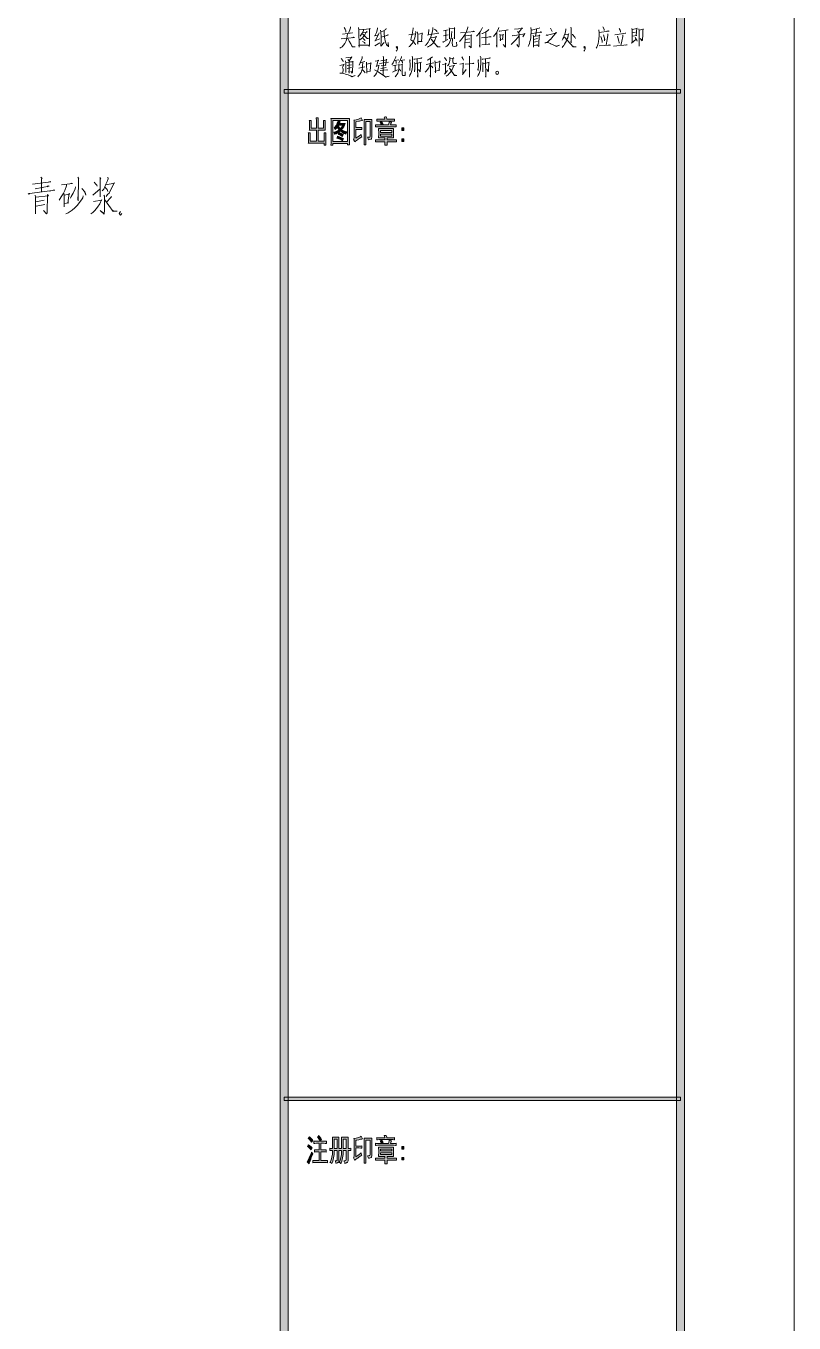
# Model space of a CAD drawing. Header units: millimetres. Extents: x -30643 to 86172, y -19411 to 63186.
# Drawn here: x 72876 to 86172, y 17923 to 40376 of the extents above; entities that cross this region are included whole.
import ezdxf

# ---------------------------------------------------------------- set-up
doc = ezdxf.new("R2010")
doc.units = ezdxf.units.MM

msp = doc.modelspace()

# ---------------------------------------------------------------- hatches: boundary and pattern name
h = msp.add_hatch(color=0)
h.dxf.hatch_style = 2
h.paths.add_polyline_path([(77416, -17444), (77279, -17444), (77279, 61219), (77416, 61219)])
h = msp.add_hatch(color=0)
h.dxf.hatch_style = 2
h.paths.add_polyline_path([(84274, -17513), (84137, -17375), (84137, 61150), (84274, 61288)])
h = msp.add_hatch(color=0)
h.dxf.hatch_style = 2
h.paths.add_polyline_path([(77347, 39214), (77347, 39273), (84205, 39273), (84205, 39214)])
h = msp.add_hatch(color=0)
h.dxf.hatch_style = 2
h.paths.add_polyline_path([(77813, 38740), (77813, 38727), (77812, 38702), (77812, 38691), (77812, 38608), (77903, 38608), (77903, 38729), (77903, 38744), (77902, 38773), (77901, 38787), (77934, 38787), (77933, 38775), (77932, 38746), (77932, 38729), (77932, 38608), (78025, 38608), (78025, 38684), (78025, 38701), (78024, 38728), (78024, 38738), (78056, 38738), (78055, 38728), (78054, 38700), (78054, 38682), (78054, 38627), (78054, 38610), (78055, 38584), (78056, 38573), (77932, 38573), (77932, 38384), (78039, 38384), (78039, 38470), (78039, 38486), (78038, 38513), (78037, 38524), (78069, 38524), (78069, 38513), (78068, 38487), (78068, 38473), (78068, 38380), (78068, 38359), (78069, 38325), (78069, 38312), (78039, 38312), (78039, 38349), (77764, 38349), (77765, 38361), (77766, 38391), (77766, 38409), (77766, 38470), (77766, 38488), (77765, 38515), (77764, 38526), (77796, 38526), (77796, 38515), (77795, 38488), (77795, 38470), (77795, 38384), (77903, 38384), (77903, 38573), (77781, 38573), (77782, 38584), (77782, 38609), (77782, 38625), (77782, 38689), (77782, 38702), (77782, 38728), (77781, 38740)])
h = msp.add_hatch(color=0)
h.paths.add_polyline_path([(78476, 38775), (78475, 38749), (78474, 38693), (78474, 38662), (78474, 38442), (78474, 38410), (78475, 38347), (78476, 38316), (78445, 38316), (78445, 38343), (78187, 38343), (78187, 38312), (78156, 38312), (78157, 38344), (78157, 38410), (78157, 38444), (78157, 38662), (78157, 38691), (78157, 38748), (78156, 38775)])
h.paths.add_polyline_path([(78445, 38378), (78445, 38742), (78187, 38742), (78187, 38378)])
h = msp.add_hatch(color=0)
h.paths.add_polyline_path([(78316, 38715), (78312, 38709), (78304, 38696), (78300, 38689), (78403, 38689), (78400, 38679), (78390, 38657), (78383, 38644), (78376, 38630), (78354, 38598), (78340, 38580), (78363, 38564), (78409, 38546), (78431, 38542), (78426, 38533), (78416, 38513), (78412, 38504), (78384, 38515), (78336, 38542), (78316, 38559), (78294, 38539), (78246, 38511), (78221, 38501), (78219, 38511), (78210, 38528), (78204, 38537), (78229, 38542), (78274, 38563), (78295, 38580), (78284, 38593), (78269, 38615), (78264, 38625), (78257, 38615), (78243, 38594), (78235, 38584), (78229, 38591), (78218, 38604), (78212, 38608), (78225, 38622), (78248, 38655), (78257, 38673), (78266, 38691), (78279, 38722), (78283, 38734), (78290, 38729), (78307, 38720)])
h.paths.add_polyline_path([(78280, 38649), (78291, 38632), (78312, 38607), (78320, 38600), (78330, 38610), (78348, 38638), (78357, 38656), (78283, 38656)])
h = msp.add_hatch(color=0)
h.dxf.hatch_style = 2
h.paths.add_polyline_path([(78690, 38456), (78675, 38447), (78644, 38427), (78629, 38416), (78614, 38405), (78583, 38382), (78567, 38370), (78561, 38381), (78551, 38401), (78545, 38411), (78549, 38414), (78554, 38428), (78556, 38439), (78556, 38656), (78556, 38686), (78555, 38731), (78554, 38746), (78563, 38746), (78592, 38752), (78613, 38758), (78635, 38763), (78666, 38777), (78676, 38785), (78682, 38774), (78694, 38753), (78701, 38742), (78691, 38739), (78666, 38733), (78651, 38729), (78636, 38727), (78604, 38720), (78587, 38717), (78587, 38617), (78624, 38617), (78639, 38617), (78671, 38618), (78689, 38619), (78689, 38582), (78673, 38582), (78640, 38584), (78624, 38584), (78587, 38584), (78587, 38431), (78620, 38454), (78667, 38488), (78680, 38499), (78681, 38488), (78687, 38466)])
h = msp.add_hatch(color=0)
h.dxf.hatch_style = 2
h.paths.add_polyline_path([(78866, 38755), (78865, 38733), (78865, 38689), (78865, 38668), (78865, 38468), (78865, 38450), (78860, 38427), (78855, 38422), (78850, 38418), (78824, 38409), (78803, 38404), (78802, 38417), (78795, 38439), (78789, 38450), (78799, 38450), (78815, 38451), (78821, 38452), (78827, 38453), (78834, 38462), (78835, 38470), (78835, 38720), (78758, 38720), (78758, 38320), (78729, 38320), (78730, 38346), (78730, 38399), (78730, 38428), (78730, 38662), (78730, 38684), (78730, 38731), (78729, 38755)])
h = msp.add_hatch(color=0)
h.dxf.hatch_style = 2
h.paths.add_polyline_path([(79226, 38662), (79241, 38662), (79271, 38663), (79286, 38664), (79286, 38627), (79271, 38628), (79241, 38629), (79226, 38629), (78984, 38629), (78969, 38629), (78939, 38628), (78924, 38627), (78924, 38664), (78940, 38663), (78970, 38662), (78984, 38662), (79150, 38662), (79156, 38682), (79163, 38710), (79164, 38720), (79172, 38717), (79193, 38713), (79206, 38709), (79202, 38704), (79196, 38692), (79193, 38686), (79190, 38679), (79186, 38667), (79184, 38662)])
h = msp.add_hatch(color=0)
h.dxf.hatch_style = 2
h.paths.add_polyline_path([(79112, 38802), (79115, 38791), (79121, 38770), (79122, 38760), (79214, 38760), (79224, 38760), (79247, 38762), (79258, 38762), (79258, 38726), (79247, 38727), (79225, 38728), (79215, 38728), (79003, 38728), (78990, 38728), (78963, 38727), (78951, 38726), (78951, 38762), (78967, 38762), (78992, 38760), (79002, 38760), (79086, 38760), (79086, 38766), (79081, 38783), (79078, 38796), (79084, 38798), (79102, 38800)])
h = msp.add_hatch(color=0)
h.dxf.hatch_style = 2
h.paths.add_polyline_path([(79007, 38707), (79014, 38710), (79030, 38716), (79039, 38720), (79043, 38709), (79054, 38689), (79059, 38678), (79050, 38675), (79034, 38669), (79027, 38666), (79022, 38677), (79011, 38698)])
h = msp.add_hatch(color=0)
h.dxf.hatch_style = 2
h.paths.add_polyline_path([(78269, 38470), (78303, 38457), (78354, 38435), (78371, 38425), (78367, 38417), (78359, 38399), (78355, 38390), (78324, 38408), (78275, 38430), (78258, 38435), (78261, 38444), (78267, 38461)])
h = msp.add_hatch(color=0)
h.dxf.hatch_style = 2
h.paths.add_polyline_path([(78298, 38534), (78324, 38520), (78360, 38501), (78369, 38497), (78365, 38489), (78358, 38470), (78355, 38460), (78329, 38477), (78293, 38497), (78284, 38501), (78288, 38508), (78295, 38525)])
h = msp.add_hatch(color=0)
h.paths.add_polyline_path([(79241, 38598), (79240, 38577), (79240, 38535), (79240, 38515), (79240, 38497), (79240, 38458), (79241, 38437), (79126, 38437), (79126, 38404), (79224, 38404), (79239, 38404), (79271, 38406), (79288, 38406), (79288, 38370), (79271, 38371), (79240, 38372), (79224, 38372), (79126, 38372), (79126, 38356), (79126, 38325), (79127, 38310), (79090, 38310), (79091, 38325), (79091, 38356), (79091, 38372), (78986, 38372), (78974, 38372), (78943, 38371), (78924, 38370), (78924, 38406), (78943, 38406), (78972, 38404), (78985, 38404), (79091, 38404), (79091, 38437), (78980, 38437), (78981, 38458), (78982, 38498), (78982, 38518), (78982, 38537), (78981, 38577), (78980, 38598)])
h.paths.add_polyline_path([(79207, 38532), (79207, 38565), (79015, 38565), (79015, 38532)])
h.paths.add_polyline_path([(79207, 38470), (79207, 38501), (79015, 38501), (79015, 38470)])
h = msp.add_hatch(color=0)
h.dxf.hatch_style = 2
h.paths.add_polyline_path([(79416, 38565), (79380, 38565), (79380, 38610), (79416, 38610)])
h = msp.add_hatch(color=0)
h.dxf.hatch_style = 2
h.paths.add_polyline_path([(79416, 38375), (79380, 38375), (79380, 38421), (79416, 38421)])
h = msp.add_hatch(color=0)
h.dxf.hatch_style = 2
h.paths.add_polyline_path([(77347, 21773), (77347, 21832), (84205, 21832), (84205, 21773)])
h = msp.add_hatch(color=0)
h.dxf.hatch_style = 2
h.paths.add_polyline_path([(77786, 21149), (77804, 21131), (77833, 21098), (77843, 21084), (77836, 21077), (77825, 21061), (77821, 21053), (77808, 21073), (77780, 21106), (77764, 21118), (77770, 21126), (77780, 21142)])
h = msp.add_hatch(color=0)
h.dxf.hatch_style = 2
h.paths.add_polyline_path([(77922, 21144), (77927, 21149), (77938, 21161), (77943, 21168), (77953, 21157), (77978, 21124), (77993, 21102), (77986, 21096), (77974, 21083), (77968, 21076), (77955, 21097), (77932, 21131)])
h = msp.add_hatch(color=0)
h.paths.add_polyline_path([(78293, 21142), (78293, 21126), (78292, 21089), (78292, 21067), (78292, 20946), (78340, 20946), (78340, 21069), (78340, 21089), (78339, 21125), (78338, 21142), (78452, 21142), (78452, 21127), (78451, 21090), (78451, 21067), (78451, 20946), (78461, 20946), (78485, 20947), (78497, 20948), (78497, 20909), (78484, 20910), (78461, 20911), (78451, 20911), (78451, 20750), (78451, 20732), (78445, 20709), (78440, 20704), (78433, 20700), (78411, 20691), (78395, 20686), (78394, 20700), (78387, 20724), (78381, 20734), (78392, 20734), (78406, 20735), (78410, 20736), (78414, 20737), (78420, 20748), (78421, 20759), (78421, 20911), (78368, 20911), (78366, 20839), (78346, 20724), (78328, 20682), (78321, 20691), (78307, 20702), (78298, 20705), (78316, 20738), (78337, 20841), (78338, 20911), (78292, 20911), (78292, 20738), (78292, 20722), (78285, 20704), (78277, 20701), (78270, 20698), (78252, 20692), (78243, 20688), (78240, 20699), (78233, 20722), (78229, 20734), (78238, 20734), (78250, 20734), (78254, 20735), (78257, 20736), (78262, 20744), (78262, 20753), (78262, 20911), (78213, 20911), (78212, 20841), (78190, 20728), (78170, 20684), (78163, 20692), (78148, 20702), (78139, 20705), (78160, 20743), (78181, 20846), (78182, 20911), (78172, 20911), (78148, 20910), (78134, 20909), (78134, 20948), (78148, 20947), (78172, 20946), (78184, 20946), (78184, 21065), (78184, 21088), (78183, 21126), (78182, 21142)])
h.paths.add_polyline_path([(78421, 20946), (78421, 21104), (78369, 21104), (78369, 20946)])
h.paths.add_polyline_path([(78262, 20946), (78262, 21104), (78213, 21104), (78213, 20946)])
h = msp.add_hatch(color=0)
h.dxf.hatch_style = 2
h.paths.add_polyline_path([(78690, 20826), (78675, 20817), (78644, 20798), (78629, 20786), (78614, 20776), (78583, 20753), (78567, 20740), (78561, 20751), (78551, 20772), (78545, 20781), (78549, 20784), (78554, 20799), (78556, 20810), (78556, 21026), (78556, 21056), (78555, 21102), (78554, 21117), (78563, 21117), (78592, 21123), (78613, 21128), (78635, 21134), (78666, 21147), (78676, 21156), (78682, 21144), (78694, 21123), (78701, 21113), (78691, 21109), (78666, 21104), (78651, 21100), (78636, 21097), (78604, 21091), (78587, 21088), (78587, 20987), (78624, 20987), (78639, 20987), (78671, 20988), (78689, 20989), (78689, 20952), (78673, 20953), (78640, 20954), (78624, 20954), (78587, 20954), (78587, 20802), (78620, 20824), (78667, 20859), (78680, 20870), (78681, 20859), (78687, 20837)])
h = msp.add_hatch(color=0)
h.dxf.hatch_style = 2
h.paths.add_polyline_path([(78866, 21125), (78865, 21104), (78865, 21060), (78865, 21038), (78865, 20839), (78865, 20820), (78860, 20798), (78855, 20793), (78850, 20788), (78824, 20779), (78803, 20775), (78802, 20788), (78795, 20810), (78789, 20820), (78799, 20820), (78815, 20821), (78821, 20822), (78827, 20824), (78834, 20833), (78835, 20841), (78835, 21090), (78758, 21090), (78758, 20691), (78729, 20691), (78730, 20717), (78730, 20770), (78730, 20798), (78730, 21033), (78730, 21055), (78730, 21102), (78729, 21125)])
h = msp.add_hatch(color=0)
h.dxf.hatch_style = 2
h.paths.add_polyline_path([(79112, 21172), (79115, 21161), (79121, 21140), (79122, 21131), (79214, 21131), (79224, 21131), (79247, 21132), (79258, 21133), (79258, 21096), (79247, 21097), (79225, 21098), (79215, 21098), (79003, 21098), (78990, 21098), (78963, 21097), (78951, 21096), (78951, 21133), (78967, 21132), (78992, 21131), (79002, 21131), (79086, 21131), (79086, 21136), (79081, 21154), (79078, 21166), (79084, 21168), (79102, 21171)])
h = msp.add_hatch(color=0)
h.dxf.hatch_style = 2
h.paths.add_polyline_path([(77843, 20853), (77834, 20835), (77815, 20788), (77805, 20760), (77794, 20731), (77780, 20692), (77777, 20681), (77769, 20691), (77751, 20708), (77742, 20715), (77751, 20726), (77770, 20761), (77781, 20786), (77792, 20812), (77811, 20860), (77820, 20884), (77825, 20875), (77837, 20859)])
h = msp.add_hatch(color=0)
h.dxf.hatch_style = 2
h.paths.add_polyline_path([(77767, 21011), (77785, 20996), (77817, 20969), (77830, 20956), (77826, 20949), (77816, 20931), (77811, 20919), (77796, 20937), (77765, 20966), (77749, 20979), (77754, 20985), (77763, 21002)])
h = msp.add_hatch(color=0)
h.dxf.hatch_style = 2
h.paths.add_polyline_path([(78011, 21069), (78026, 21069), (78060, 21071), (78079, 21071), (78079, 21033), (78058, 21033), (78025, 21035), (78013, 21035), (77982, 21035), (77982, 20921), (78011, 20921), (78024, 20921), (78055, 20922), (78073, 20924), (78073, 20884), (78056, 20886), (78025, 20886), (78011, 20886), (77982, 20886), (77982, 20736), (78020, 20736), (78039, 20736), (78077, 20737), (78098, 20738), (78098, 20699), (78077, 20700), (78040, 20701), (78022, 20701), (77909, 20701), (77889, 20701), (77856, 20700), (77843, 20699), (77843, 20738), (77855, 20737), (77889, 20736), (77910, 20736), (77951, 20736), (77951, 20886), (77926, 20886), (77912, 20886), (77884, 20886), (77870, 20884), (77870, 20924), (77884, 20922), (77913, 20921), (77928, 20921), (77951, 20921), (77951, 21035), (77922, 21035), (77906, 21035), (77875, 21033), (77860, 21033), (77860, 21071), (77875, 21071), (77907, 21069), (77923, 21069)])
h = msp.add_hatch(color=0)
h.dxf.hatch_style = 2
h.paths.add_polyline_path([(79226, 21033), (79241, 21033), (79271, 21033), (79286, 21035), (79286, 20997), (79271, 20998), (79241, 21000), (79226, 21000), (78984, 21000), (78969, 21000), (78939, 20998), (78924, 20997), (78924, 21035), (78940, 21033), (78970, 21033), (78984, 21033), (79150, 21033), (79156, 21052), (79163, 21080), (79164, 21090), (79172, 21088), (79193, 21083), (79206, 21080), (79202, 21075), (79196, 21063), (79193, 21056), (79190, 21049), (79186, 21038), (79184, 21033)])
h = msp.add_hatch(color=0)
h.paths.add_polyline_path([(79241, 20969), (79240, 20947), (79240, 20906), (79240, 20886), (79240, 20868), (79240, 20829), (79241, 20808), (79126, 20808), (79126, 20775), (79224, 20775), (79239, 20775), (79271, 20776), (79288, 20777), (79288, 20740), (79271, 20741), (79240, 20742), (79224, 20742), (79126, 20742), (79126, 20726), (79126, 20696), (79127, 20681), (79090, 20681), (79091, 20696), (79091, 20726), (79091, 20742), (78986, 20742), (78974, 20742), (78943, 20741), (78924, 20740), (78924, 20777), (78943, 20776), (78972, 20775), (78985, 20775), (79091, 20775), (79091, 20808), (78980, 20808), (78981, 20829), (78982, 20869), (78982, 20888), (78982, 20908), (78981, 20948), (78980, 20969)])
h.paths.add_polyline_path([(79207, 20902), (79207, 20935), (79015, 20935), (79015, 20902)])
h.paths.add_polyline_path([(79207, 20841), (79207, 20872), (79015, 20872), (79015, 20841)])
h = msp.add_hatch(color=0)
h.dxf.hatch_style = 2
h.paths.add_polyline_path([(79007, 21078), (79014, 21080), (79030, 21087), (79039, 21090), (79043, 21080), (79054, 21059), (79059, 21049), (79050, 21046), (79034, 21040), (79027, 21036), (79022, 21048), (79011, 21068)])
h = msp.add_hatch(color=0)
h.dxf.hatch_style = 2
h.paths.add_polyline_path([(79416, 20935), (79380, 20935), (79380, 20981), (79416, 20981)])
h = msp.add_hatch(color=0)
h.dxf.hatch_style = 2
h.paths.add_polyline_path([(79416, 20746), (79380, 20746), (79380, 20791), (79416, 20791)])

# ---------------------------------------------------------------- linework, layer by layer
at = {"color": 0, "lineweight": 0}
for points in [[(-30643, -19411), (86172, -19411), (86172, 63186), (-30643, 63186)], [(77416, -17444), (77279, -17444), (77279, 61219), (77416, 61219)], [(84274, -17513), (84137, -17375), (84137, 61150), (84274, 61288)], [(81056, 39567), (81050, 39588), (81033, 39596), (81017, 39588), (81009, 39567), (81017, 39546), (81033, 39538), (81050, 39546)], [(77347, 39214), (77347, 39273), (84205, 39273), (84205, 39214)], [(77813, 38740), (77813, 38727), (77812, 38702), (77812, 38691), (77812, 38608), (77903, 38608), (77903, 38729), (77903, 38744), (77902, 38773), (77901, 38787), (77934, 38787), (77933, 38775), (77932, 38746), (77932, 38729), (77932, 38608), (78025, 38608), (78025, 38684), (78025, 38701), (78024, 38728), (78024, 38738), (78056, 38738), (78055, 38728), (78054, 38700), (78054, 38682), (78054, 38627), (78054, 38610), (78055, 38584), (78056, 38573), (77932, 38573), (77932, 38384), (78039, 38384), (78039, 38470), (78039, 38486), (78038, 38513), (78037, 38524), (78069, 38524), (78069, 38513), (78068, 38487), (78068, 38473), (78068, 38380), (78068, 38359), (78069, 38325), (78069, 38312), (78039, 38312), (78039, 38349), (77764, 38349), (77765, 38361), (77766, 38391), (77766, 38409), (77766, 38470), (77766, 38488), (77765, 38515), (77764, 38526), (77796, 38526), (77796, 38515), (77795, 38488), (77795, 38470), (77795, 38384), (77903, 38384), (77903, 38573), (77781, 38573), (77782, 38584), (77782, 38609), (77782, 38625), (77782, 38689), (77782, 38702), (77782, 38728), (77781, 38740)], [(78476, 38775), (78475, 38749), (78474, 38693), (78474, 38662), (78474, 38442), (78474, 38410), (78475, 38347), (78476, 38316), (78445, 38316), (78445, 38343), (78187, 38343), (78187, 38312), (78156, 38312), (78157, 38344), (78157, 38410), (78157, 38444), (78157, 38662), (78157, 38691), (78157, 38748), (78156, 38775)], [(78445, 38378), (78445, 38742), (78187, 38742), (78187, 38378)], [(78316, 38715), (78312, 38709), (78304, 38696), (78300, 38689), (78403, 38689), (78400, 38679), (78390, 38657), (78383, 38644), (78376, 38630), (78354, 38598), (78340, 38580), (78363, 38564), (78409, 38546), (78431, 38542), (78426, 38533), (78416, 38513), (78412, 38504), (78384, 38515), (78336, 38542), (78316, 38559), (78294, 38539), (78246, 38511), (78221, 38501), (78219, 38511), (78210, 38528), (78204, 38537), (78229, 38542), (78274, 38563), (78295, 38580), (78284, 38593), (78269, 38615), (78264, 38625), (78257, 38615), (78243, 38594), (78235, 38584), (78229, 38591), (78218, 38604), (78212, 38608), (78225, 38622), (78248, 38655), (78257, 38673), (78266, 38691), (78279, 38722), (78283, 38734), (78290, 38729), (78307, 38720)], [(78280, 38649), (78291, 38632), (78312, 38607), (78320, 38600), (78330, 38610), (78348, 38638), (78357, 38656), (78283, 38656)], [(78690, 38456), (78675, 38447), (78644, 38427), (78629, 38416), (78614, 38405), (78583, 38382), (78567, 38370), (78561, 38381), (78551, 38401), (78545, 38411), (78549, 38414), (78554, 38428), (78556, 38439), (78556, 38656), (78556, 38686), (78555, 38731), (78554, 38746), (78563, 38746), (78592, 38752), (78613, 38758), (78635, 38763), (78666, 38777), (78676, 38785), (78682, 38774), (78694, 38753), (78701, 38742), (78691, 38739), (78666, 38733), (78651, 38729), (78636, 38727), (78604, 38720), (78587, 38717), (78587, 38617), (78624, 38617), (78639, 38617), (78671, 38618), (78689, 38619), (78689, 38582), (78673, 38582), (78640, 38584), (78624, 38584), (78587, 38584), (78587, 38431), (78620, 38454), (78667, 38488), (78680, 38499), (78681, 38488), (78687, 38466)], [(78866, 38755), (78865, 38733), (78865, 38689), (78865, 38668), (78865, 38468), (78865, 38450), (78860, 38427), (78855, 38422), (78850, 38418), (78824, 38409), (78803, 38404), (78802, 38417), (78795, 38439), (78789, 38450), (78799, 38450), (78815, 38451), (78821, 38452), (78827, 38453), (78834, 38462), (78835, 38470), (78835, 38720), (78758, 38720), (78758, 38320), (78729, 38320), (78730, 38346), (78730, 38399), (78730, 38428), (78730, 38662), (78730, 38684), (78730, 38731), (78729, 38755)], [(79226, 38662), (79241, 38662), (79271, 38663), (79286, 38664), (79286, 38627), (79271, 38628), (79241, 38629), (79226, 38629), (78984, 38629), (78969, 38629), (78939, 38628), (78924, 38627), (78924, 38664), (78940, 38663), (78970, 38662), (78984, 38662), (79150, 38662), (79156, 38682), (79163, 38710), (79164, 38720), (79172, 38717), (79193, 38713), (79206, 38709), (79202, 38704), (79196, 38692), (79193, 38686), (79190, 38679), (79186, 38667), (79184, 38662)], [(79112, 38802), (79115, 38791), (79121, 38770), (79122, 38760), (79214, 38760), (79224, 38760), (79247, 38762), (79258, 38762), (79258, 38726), (79247, 38727), (79225, 38728), (79215, 38728), (79003, 38728), (78990, 38728), (78963, 38727), (78951, 38726), (78951, 38762), (78967, 38762), (78992, 38760), (79002, 38760), (79086, 38760), (79086, 38766), (79081, 38783), (79078, 38796), (79084, 38798), (79102, 38800)], [(79007, 38707), (79014, 38710), (79030, 38716), (79039, 38720), (79043, 38709), (79054, 38689), (79059, 38678), (79050, 38675), (79034, 38669), (79027, 38666), (79022, 38677), (79011, 38698)], [(78269, 38470), (78303, 38457), (78354, 38435), (78371, 38425), (78367, 38417), (78359, 38399), (78355, 38390), (78324, 38408), (78275, 38430), (78258, 38435), (78261, 38444), (78267, 38461)], [(78298, 38534), (78324, 38520), (78360, 38501), (78369, 38497), (78365, 38489), (78358, 38470), (78355, 38460), (78329, 38477), (78293, 38497), (78284, 38501), (78288, 38508), (78295, 38525)], [(79241, 38598), (79240, 38577), (79240, 38535), (79240, 38515), (79240, 38497), (79240, 38458), (79241, 38437), (79126, 38437), (79126, 38404), (79224, 38404), (79239, 38404), (79271, 38406), (79288, 38406), (79288, 38370), (79271, 38371), (79240, 38372), (79224, 38372), (79126, 38372), (79126, 38356), (79126, 38325), (79127, 38310), (79090, 38310), (79091, 38325), (79091, 38356), (79091, 38372), (78986, 38372), (78974, 38372), (78943, 38371), (78924, 38370), (78924, 38406), (78943, 38406), (78972, 38404), (78985, 38404), (79091, 38404), (79091, 38437), (78980, 38437), (78981, 38458), (78982, 38498), (78982, 38518), (78982, 38537), (78981, 38577), (78980, 38598)], [(79207, 38532), (79207, 38565), (79015, 38565), (79015, 38532)], [(79207, 38470), (79207, 38501), (79015, 38501), (79015, 38470)], [(79416, 38565), (79380, 38565), (79380, 38610), (79416, 38610)], [(79416, 38375), (79380, 38375), (79380, 38421), (79416, 38421)], [(77347, 21773), (77347, 21832), (84205, 21832), (84205, 21773)], [(77786, 21149), (77804, 21131), (77833, 21098), (77843, 21084), (77836, 21077), (77825, 21061), (77821, 21053), (77808, 21073), (77780, 21106), (77764, 21118), (77770, 21126), (77780, 21142)], [(77922, 21144), (77927, 21149), (77938, 21161), (77943, 21168), (77953, 21157), (77978, 21124), (77993, 21102), (77986, 21096), (77974, 21083), (77968, 21076), (77955, 21097), (77932, 21131)], [(78293, 21142), (78293, 21126), (78292, 21089), (78292, 21067), (78292, 20946), (78340, 20946), (78340, 21069), (78340, 21089), (78339, 21125), (78338, 21142), (78452, 21142), (78452, 21127), (78451, 21090), (78451, 21067), (78451, 20946), (78461, 20946), (78485, 20947), (78497, 20948), (78497, 20909), (78484, 20910), (78461, 20911), (78451, 20911), (78451, 20750), (78451, 20732), (78445, 20709), (78440, 20704), (78433, 20700), (78411, 20691), (78395, 20686), (78394, 20700), (78387, 20724), (78381, 20734), (78392, 20734), (78406, 20735), (78410, 20736), (78414, 20737), (78420, 20748), (78421, 20759), (78421, 20911), (78368, 20911), (78366, 20839), (78346, 20724), (78328, 20682), (78321, 20691), (78307, 20702), (78298, 20705), (78316, 20738), (78337, 20841), (78338, 20911), (78292, 20911), (78292, 20738), (78292, 20722), (78285, 20704), (78277, 20701), (78270, 20698), (78252, 20692), (78243, 20688), (78240, 20699), (78233, 20722), (78229, 20734), (78238, 20734), (78250, 20734), (78254, 20735), (78257, 20736), (78262, 20744), (78262, 20753), (78262, 20911), (78213, 20911), (78212, 20841), (78190, 20728), (78170, 20684), (78163, 20692), (78148, 20702), (78139, 20705), (78160, 20743), (78181, 20846), (78182, 20911), (78172, 20911), (78148, 20910), (78134, 20909), (78134, 20948), (78148, 20947), (78172, 20946), (78184, 20946), (78184, 21065), (78184, 21088), (78183, 21126), (78182, 21142)], [(78690, 20826), (78675, 20817), (78644, 20798), (78629, 20786), (78614, 20776), (78583, 20753), (78567, 20740), (78561, 20751), (78551, 20772), (78545, 20781), (78549, 20784), (78554, 20799), (78556, 20810), (78556, 21026), (78556, 21056), (78555, 21102), (78554, 21117), (78563, 21117), (78592, 21123), (78613, 21128), (78635, 21134), (78666, 21147), (78676, 21156), (78682, 21144), (78694, 21123), (78701, 21113), (78691, 21109), (78666, 21104), (78651, 21100), (78636, 21097), (78604, 21091), (78587, 21088), (78587, 20987), (78624, 20987), (78639, 20987), (78671, 20988), (78689, 20989), (78689, 20952), (78673, 20953), (78640, 20954), (78624, 20954), (78587, 20954), (78587, 20802), (78620, 20824), (78667, 20859), (78680, 20870), (78681, 20859), (78687, 20837)], [(78866, 21125), (78865, 21104), (78865, 21060), (78865, 21038), (78865, 20839), (78865, 20820), (78860, 20798), (78855, 20793), (78850, 20788), (78824, 20779), (78803, 20775), (78802, 20788), (78795, 20810), (78789, 20820), (78799, 20820), (78815, 20821), (78821, 20822), (78827, 20824), (78834, 20833), (78835, 20841), (78835, 21090), (78758, 21090), (78758, 20691), (78729, 20691), (78730, 20717), (78730, 20770), (78730, 20798), (78730, 21033), (78730, 21055), (78730, 21102), (78729, 21125)], [(79112, 21172), (79115, 21161), (79121, 21140), (79122, 21131), (79214, 21131), (79224, 21131), (79247, 21132), (79258, 21133), (79258, 21096), (79247, 21097), (79225, 21098), (79215, 21098), (79003, 21098), (78990, 21098), (78963, 21097), (78951, 21096), (78951, 21133), (78967, 21132), (78992, 21131), (79002, 21131), (79086, 21131), (79086, 21136), (79081, 21154), (79078, 21166), (79084, 21168), (79102, 21171)], [(77843, 20853), (77834, 20835), (77815, 20788), (77805, 20760), (77794, 20731), (77780, 20692), (77777, 20681), (77769, 20691), (77751, 20708), (77742, 20715), (77751, 20726), (77770, 20761), (77781, 20786), (77792, 20812), (77811, 20860), (77820, 20884), (77825, 20875), (77837, 20859)], [(77767, 21011), (77785, 20996), (77817, 20969), (77830, 20956), (77826, 20949), (77816, 20931), (77811, 20919), (77796, 20937), (77765, 20966), (77749, 20979), (77754, 20985), (77763, 21002)], [(78011, 21069), (78026, 21069), (78060, 21071), (78079, 21071), (78079, 21033), (78058, 21033), (78025, 21035), (78013, 21035), (77982, 21035), (77982, 20921), (78011, 20921), (78024, 20921), (78055, 20922), (78073, 20924), (78073, 20884), (78056, 20886), (78025, 20886), (78011, 20886), (77982, 20886), (77982, 20736), (78020, 20736), (78039, 20736), (78077, 20737), (78098, 20738), (78098, 20699), (78077, 20700), (78040, 20701), (78022, 20701), (77909, 20701), (77889, 20701), (77856, 20700), (77843, 20699), (77843, 20738), (77855, 20737), (77889, 20736), (77910, 20736), (77951, 20736), (77951, 20886), (77926, 20886), (77912, 20886), (77884, 20886), (77870, 20884), (77870, 20924), (77884, 20922), (77913, 20921), (77928, 20921), (77951, 20921), (77951, 21035), (77922, 21035), (77906, 21035), (77875, 21033), (77860, 21033), (77860, 21071), (77875, 21071), (77907, 21069), (77923, 21069)], [(78262, 20946), (78262, 21104), (78213, 21104), (78213, 20946)], [(78421, 20946), (78421, 21104), (78369, 21104), (78369, 20946)], [(79226, 21033), (79241, 21033), (79271, 21033), (79286, 21035), (79286, 20997), (79271, 20998), (79241, 21000), (79226, 21000), (78984, 21000), (78969, 21000), (78939, 20998), (78924, 20997), (78924, 21035), (78940, 21033), (78970, 21033), (78984, 21033), (79150, 21033), (79156, 21052), (79163, 21080), (79164, 21090), (79172, 21088), (79193, 21083), (79206, 21080), (79202, 21075), (79196, 21063), (79193, 21056), (79190, 21049), (79186, 21038), (79184, 21033)], [(79241, 20969), (79240, 20947), (79240, 20906), (79240, 20886), (79240, 20868), (79240, 20829), (79241, 20808), (79126, 20808), (79126, 20775), (79224, 20775), (79239, 20775), (79271, 20776), (79288, 20777), (79288, 20740), (79271, 20741), (79240, 20742), (79224, 20742), (79126, 20742), (79126, 20726), (79126, 20696), (79127, 20681), (79090, 20681), (79091, 20696), (79091, 20726), (79091, 20742), (78986, 20742), (78974, 20742), (78943, 20741), (78924, 20740), (78924, 20777), (78943, 20776), (78972, 20775), (78985, 20775), (79091, 20775), (79091, 20808), (78980, 20808), (78981, 20829), (78982, 20869), (78982, 20888), (78982, 20908), (78981, 20948), (78980, 20969)], [(79007, 21078), (79014, 21080), (79030, 21087), (79039, 21090), (79043, 21080), (79054, 21059), (79059, 21049), (79050, 21046), (79034, 21040), (79027, 21036), (79022, 21048), (79011, 21068)], [(79207, 20902), (79207, 20935), (79015, 20935), (79015, 20902)], [(79416, 20935), (79380, 20935), (79380, 20981), (79416, 20981)], [(79207, 20841), (79207, 20872), (79015, 20872), (79015, 20841)], [(79416, 20746), (79380, 20746), (79380, 20791), (79416, 20791)]]:
    msp.add_lwpolyline(points, close=True, dxfattribs=at)
for points in [[(78443, 40240), (78439, 40202), (78432, 40161), (78420, 40121), (78409, 40095), (78395, 40071), (78371, 40042), (78348, 40016), (78325, 40002), (78311, 39993)], [(78357, 40234), (78529, 40254), (78523, 40258), (78495, 40251)], [(78383, 40351), (78402, 40318), (78413, 40292), (78413, 40266)], [(78495, 40362), (78495, 40342), (78459, 40246)], [(78634, 40348), (78639, 40310), (78643, 40011), (78641, 40042), (78806, 40042), (78794, 40045), (78771, 40042)], [(78641, 40310), (78837, 40327), (78829, 40336), (78825, 40310), (78822, 40048), (78820, 40019), (78803, 40042)], [(78706, 40263), (78715, 40261), (78780, 40269), (78773, 40278), (78743, 40223), (78720, 40194), (78699, 40171), (78678, 40150), (78655, 40135)], [(78718, 40307), (78718, 40292), (78696, 40249), (78671, 40214), (78659, 40199)], [(78701, 40231), (78708, 40231), (78780, 40156), (78806, 40156), (78780, 40161), (78769, 40168)], [(78964, 40342), (78962, 40324), (78943, 40263), (78917, 40202), (78910, 40202), (78976, 40220)], [(78990, 40258), (78987, 40243), (78955, 40179), (78922, 40121), (78915, 40118), (78999, 40150)], [(79015, 40301), (79022, 40272), (79024, 40182), (79024, 40107), (79022, 40037), (79017, 40028), (79074, 40092)], [(79113, 40333), (79106, 40315), (79053, 40284), (79024, 40272)], [(79027, 40182), (79145, 40217), (79138, 40220), (79117, 40208)], [(79074, 40289), (79076, 40237), (79083, 40187), (79085, 40182), (79090, 40153), (79094, 40121), (79103, 40086), (79117, 40057), (79131, 40037), (79145, 40025), (79152, 40016), (79148, 40089), (79145, 40022)], [(79622, 40278), (79627, 40261), (79618, 40234), (79606, 40173), (79594, 40141), (79585, 40112), (79580, 40104), (79566, 40080), (79547, 40054), (79531, 40040), (79517, 40022), (79504, 40014)], [(79504, 40223), (79618, 40237)], [(79580, 40344), (79580, 40330), (79561, 40228), (79545, 40168), (79538, 40138), (79557, 40124), (79582, 40104), (79604, 40080), (79613, 40066), (79622, 40051)], [(79650, 40275), (79657, 40231), (79659, 40130), (79659, 40060), (79654, 40086), (79659, 40104), (79734, 40104), (79722, 40104), (79736, 40254), (79741, 40243), (79657, 40231)], [(79919, 40351), (79922, 40327), (79917, 40315), (79905, 40261), (79896, 40223), (79884, 40187), (79871, 40156), (79854, 40127), (79838, 40097), (79820, 40071), (79803, 40051), (79789, 40037)], [(79884, 40173), (79896, 40171), (79982, 40187), (79975, 40197), (79971, 40176), (79955, 40130), (79938, 40101), (79917, 40071), (79891, 40048), (79866, 40031), (79845, 40019), (79829, 40007)], [(79850, 40315), (79852, 40298), (79836, 40217), (79831, 40223), (80022, 40251), (80010, 40251), (79996, 40249)], [(79950, 40318), (79978, 40295), (79987, 40284), (79991, 40275)], [(80185, 40307), (80101, 40289)], [(80103, 40205), (80185, 40223)], [(80242, 40281), (80252, 40272), (80247, 40272), (80245, 40228), (80242, 40191), (80238, 40161), (80233, 40150), (80226, 40127), (80215, 40101), (80201, 40071), (80182, 40048), (80162, 40028), (80140, 40014)], [(80147, 40295), (80145, 40124)], [(80203, 40344), (80208, 40324), (80205, 40243), (80205, 40153), (80205, 40168), (80205, 40191)], [(80210, 40327), (80301, 40339), (80294, 40348), (80292, 40333), (80292, 40187), (80292, 40150), (80289, 40168), (80292, 40185)], [(80524, 40362), (80524, 40348), (80510, 40298), (80496, 40263), (80482, 40240), (80456, 40197), (80419, 40150), (80394, 40121), (80378, 40107)], [(80399, 40254), (80640, 40278), (80626, 40284)], [(80473, 40214), (80477, 40202), (80475, 40011), (80475, 39993), (80473, 40011), (80475, 40031)], [(80477, 40202), (80584, 40214), (80584, 40220), (80589, 40214), (80584, 40211), (80584, 40007), (80582, 39996), (80545, 40034), (80582, 40002)], [(80626, 40284), (80608, 40275)], [(80777, 40348), (80770, 40324), (80763, 40313), (80736, 40275), (80717, 40246), (80698, 40223), (80677, 40199)], [(80731, 40266), (80733, 40011), (80729, 40034), (80731, 40063)], [(80759, 40168), (80929, 40187), (80919, 40191), (80895, 40185)], [(80889, 40315), (80884, 40307), (80866, 40292), (80836, 40275), (80803, 40258), (80779, 40246), (80768, 40243)], [(80836, 40272), (80836, 40057)], [(81059, 40348), (81056, 40333), (81038, 40292), (81014, 40251), (80991, 40220), (80972, 40191)], [(81026, 40269), (81028, 40011), (81024, 40034), (81028, 40066)], [(81068, 40289), (81075, 40284), (81079, 40287), (81223, 40307), (81216, 40310), (81196, 40301)], [(81079, 40231), (81084, 40214), (81089, 40121), (81086, 40138), (81089, 40141), (81135, 40147), (81126, 40147), (81138, 40231), (81140, 40223), (81131, 40223), (81086, 40214)], [(81173, 40292), (81177, 40281), (81179, 40127), (81179, 40078), (81177, 40045), (81177, 40025), (81175, 40011), (81135, 40054), (81173, 40016), (81177, 40025)], [(81412, 40205), (81384, 40168), (81354, 40133), (81323, 40101), (81298, 40078), (81273, 40057)], [(81293, 40208), (81303, 40205), (81514, 40237), (81510, 40246), (81477, 40185)], [(81335, 40321), (81472, 40333), (81465, 40342), (81403, 40258)], [(81414, 40223), (81414, 40071), (81412, 40048), (81410, 40028), (81405, 40016), (81400, 40016), (81375, 40057), (81403, 40019)], [(81384, 40281), (81405, 40258), (81410, 40251), (81416, 40234)], [(81617, 40351), (81623, 40310), (81623, 40289), (81621, 40261), (81617, 40223), (81614, 40176), (81607, 40135), (81600, 40104), (81591, 40071), (81582, 40045), (81572, 40022)], [(81772, 40344), (81760, 40336), (81626, 40301)], [(81635, 40243), (81805, 40269), (81788, 40272), (81776, 40263)], [(81656, 40214), (81663, 40191), (81663, 40007), (81660, 40034), (81735, 40045), (81728, 40048), (81703, 40042)], [(81660, 40191), (81770, 40211), (81763, 40220), (81760, 40199), (81756, 40066), (81753, 40019), (81740, 40040)], [(81712, 40318), (81712, 40295), (81698, 40199)], [(81881, 40223), (81898, 40211), (81902, 40214), (82063, 40254), (82056, 40263), (81954, 40144), (81951, 40144), (81898, 40089), (81877, 40089), (81856, 40083), (81877, 40086), (81895, 40089), (81909, 40089), (81954, 40071), (81958, 40069), (82004, 40048), (82049, 40028), (82061, 40022), (82111, 40042), (82061, 40028), (82040, 40034)], [(81956, 40336), (81972, 40304), (81981, 40289), (81983, 40278)], [(82223, 40324), (82221, 40307), (82209, 40249), (82195, 40208), (82184, 40179), (82170, 40150), (82156, 40127)], [(82200, 40220), (82274, 40231), (82268, 40237), (82263, 40211), (82254, 40173), (82244, 40150), (82230, 40118), (82218, 40092), (82200, 40063), (82186, 40040), (82170, 40019), (82158, 40004)], [(82309, 40353), (82316, 40339), (82314, 40324), (82311, 40083), (82309, 40097), (82314, 40130)], [(82330, 40228), (82334, 40225), (82377, 40179), (82388, 40161)], [(82932, 40284), (82962, 40292), (82971, 40287), (82967, 40287), (82800, 40263), (82790, 40310), (82800, 40251), (82800, 40205), (82795, 40153), (82788, 40109), (82781, 40071), (82769, 40037), (82758, 40011), (82746, 39993)], [(82828, 40191), (82853, 40121), (82851, 40089), (82848, 40130)], [(82862, 40362), (82883, 40318), (82885, 40295)], [(82871, 40223), (82895, 40141), (82893, 40118), (82890, 40159)], [(82948, 40240), (82948, 40211), (82932, 40112), (82919, 40042)], [(83069, 40223), (83258, 40251), (83249, 40251), (83220, 40243)], [(83116, 40199), (83139, 40115), (83144, 40092), (83144, 40078)], [(83142, 40333), (83160, 40301), (83167, 40284), (83169, 40269)], [(83206, 40223), (83206, 40194), (83192, 40115), (83174, 40037)], [(83365, 40333), (83369, 40304), (83369, 40217), (83369, 40144), (83369, 40135), (83367, 40083), (83360, 40078), (83434, 40144), (83436, 40147), (83420, 40176), (83451, 40127), (83455, 40112)], [(83369, 40313), (83458, 40330), (83453, 40336), (83441, 40211), (83453, 40211), (83374, 40197)], [(83372, 40258), (83425, 40269)], [(83486, 40324), (83490, 40298), (83492, 40159), (83492, 40150), (83492, 40028), (83488, 40045), (83492, 40078)], [(83492, 40301), (83562, 40318), (83560, 40327), (83557, 40284), (83555, 40202), (83548, 40150), (83546, 40130), (83543, 40118), (83509, 40161), (83543, 40127)], [(78332, 40150), (78562, 40176)], [(78446, 40159), (78471, 40112), (78497, 40069), (78525, 40016), (78573, 40016), (78569, 40016), (78525, 40022), (78509, 40048)], [(78559, 40176), (78548, 40179), (78529, 40171)], [(78704, 40109), (78734, 40089), (78748, 40074)], [(78713, 40159), (78739, 40138), (78750, 40124)], [(78915, 40034), (79003, 40083)], [(79287, 39940), (79297, 39952), (79308, 39978), (79308, 40007), (79297, 40022), (79285, 40007), (79297, 39993), (79308, 40007)], [(79889, 40144), (79896, 40141), (79998, 40016), (80045, 40016), (79998, 40022), (79980, 40037)], [(80089, 40101), (80098, 40095), (80105, 40101), (80180, 40144)], [(80254, 40161), (80259, 40150), (80257, 40144), (80254, 40071), (80257, 40054), (80259, 40037), (80266, 40028), (80273, 40025), (80287, 40022), (80321, 40028), (80331, 40031), (80335, 40037), (80328, 40095), (80333, 40037), (80328, 40031)], [(80561, 40153), (80480, 40144)], [(80480, 40089), (80561, 40097)], [(80768, 40048), (80905, 40063), (80893, 40066), (80877, 40060)], [(81663, 40144), (81730, 40156)], [(81730, 40109), (81663, 40097)], [(82200, 40179), (82349, 40014), (82402, 40016), (82400, 40016), (82351, 40019), (82325, 40040)], [(82534, 39940), (82544, 39952), (82555, 39978), (82555, 40007), (82544, 40022), (82532, 40007), (82544, 39993), (82555, 40007)], [(82798, 40031), (82995, 40045), (82983, 40048), (82955, 40042)], [(83046, 40025), (83283, 40048), (83272, 40051), (83246, 40045)], [(78334, 39811), (78359, 39776), (78366, 39756)], [(78409, 39771), (78416, 39738), (78416, 39608), (78416, 39570), (78411, 39591), (78416, 39620)], [(78411, 39823), (78518, 39838), (78516, 39843), (78473, 39774), (78446, 39797), (78476, 39771), (78480, 39759)], [(78416, 39741), (78457, 39748), (78499, 39753), (78539, 39756), (78534, 39767), (78532, 39677), (78529, 39622), (78527, 39576), (78525, 39556), (78497, 39591)], [(78469, 39744), (78469, 39672), (78471, 39602), (78471, 39599), (78471, 39561), (78466, 39582), (78471, 39617)], [(78694, 39846), (78696, 39829), (78694, 39817), (78664, 39736), (78643, 39698)], [(78669, 39744), (78678, 39741), (78743, 39759)], [(78769, 39750), (78773, 39712), (78778, 39587), (78778, 39556), (78776, 39587), (78843, 39596), (78834, 39596), (78848, 39744), (78853, 39730), (78776, 39715)], [(78920, 39767), (78983, 39776), (78973, 39782), (78969, 39759), (78943, 39672), (78939, 39677), (78990, 39692), (78985, 39698), (78976, 39651), (78967, 39610), (78955, 39584), (78943, 39561), (78924, 39532), (78908, 39512), (78896, 39501)], [(78996, 39727), (79150, 39748)], [(79017, 39771), (79124, 39788), (79115, 39800), (79101, 39692), (79108, 39695), (79024, 39684)], [(79062, 39852), (79064, 39831), (79062, 39538), (79057, 39558), (79062, 39584)], [(79281, 39849), (79281, 39834), (79247, 39765), (79233, 39738), (79220, 39721), (79210, 39707)], [(79257, 39779), (79331, 39788)], [(79276, 39779), (79285, 39750), (79287, 39741), (79287, 39724)], [(79378, 39849), (79376, 39834), (79359, 39794), (79340, 39759), (79329, 39736)], [(79354, 39779), (79434, 39788)], [(79378, 39779), (79392, 39748), (79394, 39733)], [(79559, 39852), (79570, 39831), (79568, 39838), (79568, 39776), (79568, 39774), (79568, 39712), (79566, 39672), (79561, 39625), (79552, 39587), (79538, 39550), (79524, 39524), (79513, 39503)], [(79522, 39797), (79527, 39782), (79524, 39776), (79527, 39700), (79522, 39602), (79520, 39620), (79524, 39637)], [(79592, 39797), (79596, 39800), (79731, 39820), (79722, 39823), (79706, 39817)], [(79601, 39744), (79606, 39718), (79606, 39654), (79604, 39584), (79604, 39594), (79606, 39614)], [(79608, 39724), (79715, 39741), (79710, 39748), (79708, 39733), (79703, 39643), (79701, 39599), (79699, 39582), (79673, 39620), (79699, 39591)], [(79650, 39805), (79657, 39491), (79652, 39506), (79654, 39520)], [(79915, 39841), (79875, 39811), (79836, 39791), (79820, 39782)], [(79878, 39811), (79880, 39491), (79875, 39512), (79878, 39541)], [(79955, 39771), (79959, 39741), (79964, 39596), (79966, 39564), (79959, 39594), (80038, 39608), (80026, 39608), (80038, 39771), (80048, 39759), (79961, 39738)], [(80121, 39831), (80150, 39791), (80154, 39774)], [(80212, 39838), (80215, 39811), (80215, 39782), (80210, 39756), (80203, 39730), (80194, 39712), (80185, 39698), (80173, 39684)], [(80217, 39814), (80280, 39820), (80275, 39829), (80268, 39805), (80268, 39785), (80268, 39767), (80268, 39748), (80271, 39738), (80275, 39730), (80285, 39727), (80296, 39724), (80312, 39724), (80321, 39727), (80328, 39733)], [(80419, 39843), (80438, 39814), (80447, 39800), (80451, 39782)], [(80552, 39852), (80554, 39831), (80554, 39491), (80552, 39515), (80554, 39544)], [(80740, 39852), (80752, 39831), (80749, 39838), (80749, 39776), (80749, 39774), (80749, 39712), (80747, 39672), (80742, 39625), (80733, 39587), (80719, 39550), (80705, 39524), (80694, 39503)], [(80703, 39797), (80708, 39782), (80705, 39776), (80708, 39700), (80703, 39602), (80701, 39620), (80705, 39637)], [(80772, 39797), (80777, 39800), (80912, 39820), (80903, 39823), (80886, 39817)], [(80782, 39744), (80786, 39718), (80786, 39654), (80784, 39584), (80784, 39594), (80786, 39614)], [(80789, 39724), (80895, 39741), (80891, 39748), (80889, 39733), (80884, 39643), (80882, 39599), (80879, 39582), (80854, 39620), (80879, 39591)], [(80831, 39805), (80838, 39491), (80833, 39506), (80836, 39520)], [(78309, 39558), (78327, 39561), (78348, 39558), (78378, 39550), (78409, 39544), (78452, 39527), (78492, 39512), (78523, 39497), (78576, 39518), (78523, 39503), (78497, 39509)], [(78311, 39689), (78385, 39707), (78378, 39712), (78371, 39695), (78359, 39669), (78357, 39658), (78359, 39643), (78366, 39625), (78369, 39605), (78362, 39576), (78357, 39558)], [(78434, 39689), (78509, 39704)], [(78434, 39637), (78513, 39654)], [(78706, 39738), (78701, 39689), (78699, 39658), (78694, 39620), (78687, 39596), (78678, 39570), (78664, 39547), (78648, 39527), (78634, 39512), (78620, 39497)], [(78743, 39666), (78641, 39648)], [(78694, 39622), (78730, 39587), (78746, 39567)], [(78910, 39614), (78934, 39602), (78953, 39594), (78980, 39576), (79008, 39556), (79046, 39529), (79076, 39512), (79080, 39509), (79106, 39491), (79164, 39506), (79162, 39506), (79108, 39497), (79083, 39506)], [(79006, 39602), (79136, 39614), (79129, 39617), (79122, 39610)], [(79017, 39640), (79113, 39654)], [(79222, 39573), (79308, 39614)], [(79227, 39684), (79301, 39700)], [(79329, 39718), (79331, 39692), (79333, 39654), (79329, 39620), (79322, 39584), (79313, 39561), (79301, 39541), (79285, 39518), (79273, 39501), (79266, 39494)], [(79269, 39689), (79269, 39594)], [(79333, 39695), (79397, 39707), (79390, 39712), (79390, 39695), (79387, 39556), (79387, 39535), (79392, 39524), (79399, 39518), (79408, 39518), (79438, 39520), (79443, 39524), (79443, 39582), (79438, 39524)], [(79333, 39634), (79361, 39605), (79366, 39594)], [(79878, 39715), (79864, 39684), (79848, 39651), (79829, 39622), (79810, 39599), (79789, 39573)], [(79936, 39738), (79803, 39710)], [(79880, 39692), (79910, 39666), (79922, 39651)], [(80087, 39710), (80150, 39721), (80140, 39733), (80138, 39710), (80136, 39556), (80124, 39544), (80173, 39605)], [(80203, 39674), (80294, 39689), (80287, 39698), (80278, 39674), (80266, 39646), (80254, 39622), (80242, 39602), (80224, 39576), (80203, 39553), (80182, 39532), (80166, 39518), (80152, 39509)], [(80201, 39648), (80205, 39648), (80292, 39520), (80335, 39518), (80292, 39527), (80280, 39538)], [(80385, 39712), (80449, 39724), (80445, 39730), (80440, 39550), (80431, 39538), (80494, 39620)], [(80480, 39712), (80631, 39727), (80622, 39730), (80603, 39724)], [(73135, 37758), (73156, 37737), (73148, 37732), (73148, 37505)], [(73776, 37758), (73793, 37727), (73788, 37737), (73780, 37347), (73776, 37379), (73780, 37463)], [(74155, 37753), (74172, 37732), (74163, 37737), (74163, 37416), (74163, 37432)], [(74294, 37758), (74302, 37727), (74285, 37684), (74260, 37637), (74239, 37589), (74222, 37553), (74197, 37521)], [(72916, 37473), (72929, 37463), (72938, 37473), (73375, 37532), (73346, 37532), (73292, 37516)], [(72992, 37637), (73308, 37679), (73296, 37684), (73275, 37674)], [(73035, 37558), (73279, 37600), (73262, 37606), (73241, 37589)], [(73578, 37632), (73578, 37611), (73548, 37526), (73519, 37468), (73485, 37416), (73451, 37363)], [(73489, 37626), (73683, 37647), (73666, 37653), (73637, 37642)], [(73733, 37589), (73729, 37558), (73691, 37484), (73662, 37421), (73645, 37395)], [(73843, 37563), (73894, 37505), (73907, 37484), (73915, 37447), (73898, 37494)], [(74037, 37447), (74163, 37558)], [(74058, 37674), (74087, 37637), (74104, 37621), (74108, 37600)], [(74247, 37579), (74285, 37542), (74294, 37511)], [(74260, 37626), (74412, 37653), (74403, 37658), (74370, 37585), (74340, 37532), (74315, 37484), (74289, 37458), (74264, 37426)], [(73035, 37447), (73043, 37411), (73043, 37311), (73043, 37252), (73043, 37121), (73043, 37148), (73043, 37200)], [(73043, 37411), (73266, 37437), (73249, 37458), (73249, 37432), (73245, 37174), (73245, 37142), (73232, 37126), (73178, 37184)], [(73194, 37363), (73047, 37331)], [(73052, 37258), (73203, 37284)], [(73531, 37484), (73540, 37442), (73540, 37242), (73540, 37300), (73620, 37316), (73603, 37311), (73624, 37484), (73633, 37463), (73540, 37447)], [(73869, 37437), (73860, 37400), (73847, 37384), (73805, 37321), (73763, 37269), (73721, 37226), (73679, 37189), (73641, 37163), (73607, 37142), (73569, 37121)], [(74045, 37337), (74189, 37358), (74184, 37368), (74155, 37295), (74113, 37237), (74070, 37184), (74062, 37174), (74037, 37148), (73999, 37121)], [(74227, 37447), (74235, 37432), (74235, 37200), (74235, 37189), (74231, 37116), (74163, 37184), (74227, 37131), (74235, 37163)], [(74235, 37373), (74386, 37163), (74458, 37169), (74386, 37174), (74361, 37195)], [(74357, 37426), (74344, 37405), (74272, 37326)], [(74513, 37164), (74488, 37132), (74513, 37100), (74538, 37132)]]:
    msp.add_lwpolyline(points, dxfattribs=at)

doc.saveas('drawing.dxf')
